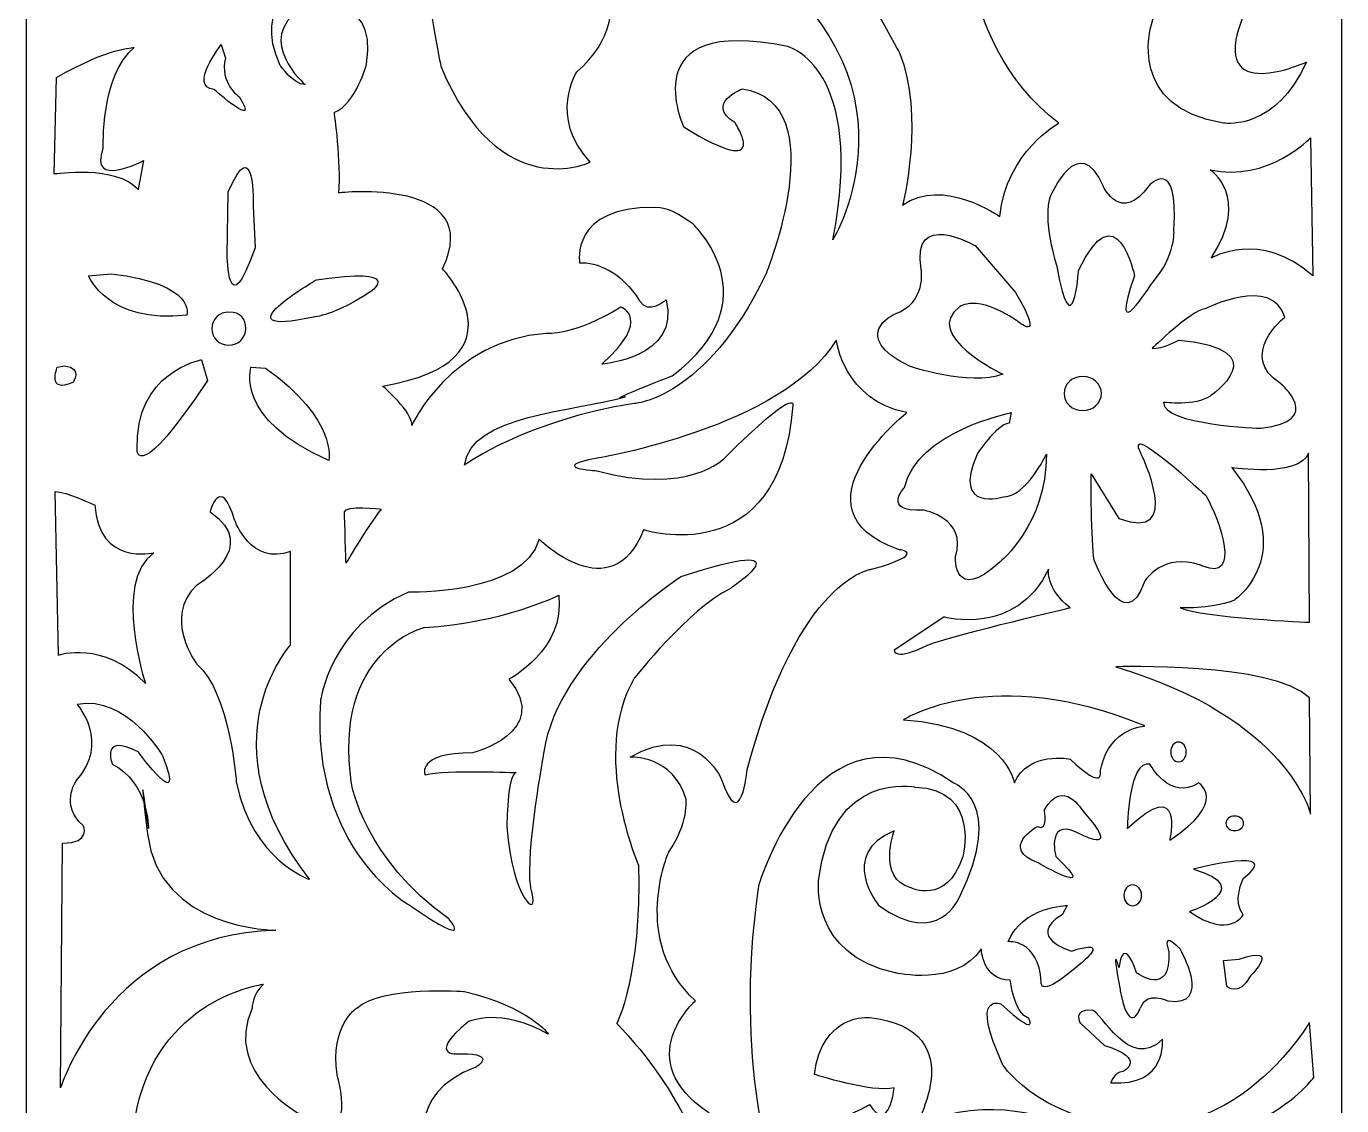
# Model space of a CAD drawing. Header units: centimetres. Extents: x -27 to -21.7, y -2 to 9.
# Drawn here: x -27 to -21.68, y 0.83 to 5.19 of the extents above; entities that cross this region are included whole.
import ezdxf

# ---------------------------------------------------------------- set-up
doc = ezdxf.new("R2010")
doc.units = ezdxf.units.CM
doc.header["$MEASUREMENT"] = 0
doc.layers.add('layer 1', color=7, linetype='Continuous')

msp = doc.modelspace()

# ---------------------------------------------------------------- linework, layer by layer
at = {"layer": 'layer 1', "color": 250, "lineweight": 30}
for points, knots in [([(-26.99914, 9.00077), (-26.99914, 9.00077), (-21.68039, 9.00077), (-21.68039, 9.00077), (-21.68039, 9.00077), (-21.68039, 9.00077), (-21.68039, -1.97622), (-21.68039, -1.97622), (-21.68039, -1.97622), (-21.68039, -1.97622), (-26.99914, -1.97622), (-26.99914, -1.97622), (-26.99914, -1.97622), (-26.99914, -1.97622), (-26.99914, 9.00077), (-26.99914, 9.00077)], [0, 0, 0, 0, 0.2, 0.2, 0.2, 0.2, 0.4, 0.4, 0.4, 0.4, 0.6, 0.6, 0.6, 0.6, 1, 1, 1, 1]), ([(-23.06247, 4.42564), (-23.06247, 4.42564), (-23.2928, 4.58915), (-23.45613, 4.47175), (-23.45613, 4.47175), (-23.45613, 4.47175), (-23.364, 4.8365), (-23.4687, 5.08805), (-23.4687, 5.08805), (-23.4687, 5.08805), (-23.69484, 5.5031), (-23.74509, 5.54922), (-23.74509, 5.54922), (-23.74509, 5.54922), (-23.8791, 5.9517), (-23.71159, 6.18648), (-23.71159, 6.18648), (-23.71159, 6.18648), (-23.42263, 6.52607), (-23.23417, 6.12779), (-23.23417, 6.12779), (-23.23417, 6.12779), (-23.44776, 6.36675), (-23.59433, 6.13617), (-23.59433, 6.13617), (-23.59433, 6.13617), (-23.76184, 5.6708), (-23.21324, 5.79238), (-23.21324, 5.79238), (-23.21324, 5.79238), (-23.26768, 5.13836), (-22.82377, 4.80296), (-22.82377, 4.80296), (-22.82377, 4.80296), (-23.03734, 4.68977), (-23.06247, 4.42564)], [0, 0, 0, 0, 0.1, 0.1, 0.1, 0.1, 0.2, 0.2, 0.2, 0.2, 0.3, 0.3, 0.3, 0.3, 0.4, 0.4, 0.4, 0.4, 0.5, 0.5, 0.5, 0.5, 0.6, 0.6, 0.6, 0.6, 0.7, 0.7, 0.7, 0.7, 0.8, 0.8, 0.8, 0.8, 1, 1, 1, 1]), ([(-22.60182, 6.46318), (-22.60182, 6.46318), (-22.99966, 6.12359), (-22.90752, 5.41925), (-22.90752, 5.41925), (-22.90752, 5.41925), (-22.79864, 5.75047), (-22.51386, 5.58276), (-22.51386, 5.58276), (-22.51386, 5.58276), (-22.36729, 5.47795), (-22.45105, 5.19706), (-22.45105, 5.19706), (-22.45105, 5.19706), (-22.55156, 4.86584), (-22.1579, 4.80296), (-22.1579, 4.80296), (-22.13696, 4.80296), (-21.9485, 4.7778), (-21.82287, 5.05032), (-21.82287, 5.05032), (-21.82287, 5.05032), (-22.22072, 4.87004), (-22.08252, 5.2264), (-22.08252, 5.2264), (-22.08252, 5.2264), (-21.93175, 5.42345), (-21.82287, 5.2851), (-21.82287, 5.2851), (-21.82287, 5.2851), (-21.81449, 5.54503), (-21.81449, 5.54503), (-21.81449, 5.54503), (-21.81449, 5.54503), (-22.45105, 5.33121), (-22.60182, 5.98943), (-22.60182, 5.98943), (-22.60182, 5.98943), (-22.62693, 6.41706), (-22.60182, 6.46318)], [0, 0, 0, 0, 0.0909091, 0.0909091, 0.0909091, 0.0909091, 0.1818182, 0.1818182, 0.1818182, 0.1818182, 0.2727273, 0.2727273, 0.2727273, 0.2727273, 0.3636364, 0.3636364, 0.3636364, 0.3636364, 0.4545455, 0.4545455, 0.4545455, 0.4545455, 0.5454545, 0.5454545, 0.5454545, 0.5454545, 0.6363636, 0.6363636, 0.6363636, 0.6363636, 0.7272727, 0.7272727, 0.7272727, 0.7272727, 0.8181818, 0.8181818, 0.8181818, 0.8181818, 1, 1, 1, 1]), ([(-25.3753, 5.40317), (-25.3753, 5.40317), (-25.65316, 5.49783), (-25.87189, 5.37359), (-25.87189, 5.37359), (-25.87189, 5.37359), (-26.09062, 5.29077), (-25.97239, 5.03638), (-25.97239, 5.03638), (-25.97239, 5.03638), (-25.91918, 4.95948), (-25.87189, 4.95948), (-25.87189, 4.95948), (-25.87189, 4.95948), (-26.0788, 5.13695), (-25.88962, 5.26711), (-25.88962, 5.26711), (-25.88962, 5.26711), (-25.57039, 5.35584), (-25.6236, 5.04231), (-25.6236, 5.04231), (-25.6236, 5.04231), (-25.66498, 4.88258), (-25.75365, 4.84708), (-25.75365, 4.84708), (-25.75365, 4.84708), (-25.7241, 4.64003), (-25.73592, 4.52171), (-25.73592, 4.52171), (-25.73592, 4.52171), (-25.13883, 4.58679), (-25.31618, 4.21409), (-25.31618, 4.21409), (-25.31618, 4.21409), (-24.96148, 3.84139), (-25.55857, 3.74082), (-25.55857, 3.74082), (-25.55857, 3.74082), (-25.43442, 3.63433), (-25.44033, 3.58109), (-25.44033, 3.58109), (-25.44033, 3.58109), (-25.28663, 3.92421), (-24.89645, 3.95379), (-24.89645, 3.95379), (-24.89645, 3.95379), (-24.78413, 3.94196), (-24.59495, 4.06028), (-24.59495, 4.06028), (-24.59495, 4.06028), (-24.46489, 4.01294), (-24.67181, 3.82956), (-24.67181, 3.82956), (-24.67181, 3.82956), (-24.35258, 3.85322), (-24.41169, 4.08985), (-24.41169, 4.08985), (-24.41169, 4.08985), (-24.48519, 4.0272), (-24.51979, 4.08488), (-24.51979, 4.08488), (-24.59145, 4.20435), (-24.69428, 4.24243), (-24.7618, 4.23905), (-24.7618, 4.23905), (-24.7618, 4.23905), (-24.80174, 4.46611), (-24.45812, 4.46292), (-24.45812, 4.46292), (-24.39806, 4.46236), (-24.35909, 4.43298), (-24.30528, 4.39748), (-24.30528, 4.39748), (-24.30528, 4.39748), (-23.97423, 4.08985), (-24.38804, 3.78223), (-24.38804, 3.78223), (-24.38804, 3.78223), (-24.68574, 3.66533), (-24.57675, 3.69778), (-24.57675, 3.69778), (-24.78209, 3.63664), (-25.20214, 3.62605), (-25.22751, 3.42137), (-25.22751, 3.42137), (-25.22751, 3.42137), (-24.9733, 3.60475), (-24.54175, 3.66983), (-24.54175, 3.66983), (-24.54175, 3.66983), (-24.25207, 3.68757), (-24.00969, 4.19043), (-24.00969, 4.19043), (-24.00969, 4.19043), (-23.72593, 4.88849), (-24.10429, 4.94174), (-24.10429, 4.94174), (-24.10429, 4.94174), (-24.25799, 4.88258), (-24.13384, 4.80568), (-24.13384, 4.80568), (-24.13384, 4.80568), (-23.97423, 4.56312), (-24.34075, 4.78792), (-24.34075, 4.78792), (-24.34075, 4.78792), (-24.55357, 5.24344), (-23.92102, 5.11329), (-23.92102, 5.11329), (-23.92102, 5.11329), (-23.60178, 5.03047), (-23.73776, 4.3324), (-23.73776, 4.3324), (-23.73776, 4.3324), (-23.33576, 4.98906), (-24.1102, 5.50965), (-24.1102, 5.50965), (-24.1102, 5.50965), (-24.50036, 5.75812), (-24.79004, 5.6753), (-24.79004, 5.6753), (-24.79004, 5.6753), (-24.90828, 5.66938), (-24.73092, 5.59248), (-24.73092, 5.59248), (-24.73092, 5.59248), (-24.48263, 5.25528), (-24.7723, 5.01273), (-24.7723, 5.01273), (-24.7723, 5.01273), (-24.89054, 4.82933), (-24.7191, 4.64594), (-24.7191, 4.64594), (-24.7191, 4.64594), (-25.08563, 4.46847), (-25.3221, 5.03047), (-25.3221, 5.03047), (-25.3221, 5.03047), (-25.38712, 5.34401), (-25.3753, 5.40317)], [0, 0, 0, 0, 0.0277778, 0.0277778, 0.0277778, 0.0277778, 0.0555556, 0.0555556, 0.0555556, 0.0555556, 0.0833333, 0.0833333, 0.0833333, 0.0833333, 0.1111111, 0.1111111, 0.1111111, 0.1111111, 0.1388889, 0.1388889, 0.1388889, 0.1388889, 0.1666667, 0.1666667, 0.1666667, 0.1666667, 0.1944444, 0.1944444, 0.1944444, 0.1944444, 0.2222222, 0.2222222, 0.2222222, 0.2222222, 0.25, 0.25, 0.25, 0.25, 0.2777778, 0.2777778, 0.2777778, 0.2777778, 0.3055556, 0.3055556, 0.3055556, 0.3055556, 0.3333333, 0.3333333, 0.3333333, 0.3333333, 0.3611111, 0.3611111, 0.3611111, 0.3611111, 0.3888889, 0.3888889, 0.3888889, 0.3888889, 0.4166667, 0.4166667, 0.4166667, 0.4166667, 0.4444444, 0.4444444, 0.4444444, 0.4444444, 0.4722222, 0.4722222, 0.4722222, 0.4722222, 0.5, 0.5, 0.5, 0.5, 0.5277778, 0.5277778, 0.5277778, 0.5277778, 0.5555556, 0.5555556, 0.5555556, 0.5555556, 0.5833333, 0.5833333, 0.5833333, 0.5833333, 0.6111111, 0.6111111, 0.6111111, 0.6111111, 0.6388889, 0.6388889, 0.6388889, 0.6388889, 0.6666667, 0.6666667, 0.6666667, 0.6666667, 0.6944444, 0.6944444, 0.6944444, 0.6944444, 0.7222222, 0.7222222, 0.7222222, 0.7222222, 0.75, 0.75, 0.75, 0.75, 0.7777778, 0.7777778, 0.7777778, 0.7777778, 0.8055556, 0.8055556, 0.8055556, 0.8055556, 0.8333333, 0.8333333, 0.8333333, 0.8333333, 0.8611111, 0.8611111, 0.8611111, 0.8611111, 0.8888889, 0.8888889, 0.8888889, 0.8888889, 0.9166667, 0.9166667, 0.9166667, 0.9166667, 0.9444444, 0.9444444, 0.9444444, 0.9444444, 1, 1, 1, 1]), ([(-26.87759, 4.98743), (-26.87759, 4.98743), (-26.88597, 4.59754), (-26.88597, 4.59754), (-26.88597, 4.59754), (-26.88597, 4.59754), (-26.6347, 4.63527), (-26.54675, 4.53465), (-26.54675, 4.53465), (-26.54675, 4.53465), (-26.52581, 4.65203), (-26.52581, 4.65203), (-26.52581, 4.65203), (-26.52581, 4.65203), (-26.74777, 4.53465), (-26.68914, 4.70235), (-26.68914, 4.70235), (-26.68914, 4.70235), (-26.70171, 4.99581), (-26.5635, 5.10901), (-26.5635, 5.10901), (-26.5635, 5.10901), (-26.6682, 5.10901), (-26.87759, 4.98743)], [0, 0, 0, 0, 0.1428571, 0.1428571, 0.1428571, 0.1428571, 0.2857143, 0.2857143, 0.2857143, 0.2857143, 0.4285714, 0.4285714, 0.4285714, 0.4285714, 0.5714286, 0.5714286, 0.5714286, 0.5714286, 0.7142857, 0.7142857, 0.7142857, 0.7142857, 1, 1, 1, 1]), ([(-26.21057, 5.12126), (-26.21057, 5.12126), (-26.34526, 4.94848), (-26.24003, 4.94006), (-26.24003, 4.94006), (-26.24003, 4.94006), (-26.0464, 4.76727), (-26.13901, 4.91055), (-26.13901, 4.91055), (-26.13901, 4.91055), (-26.21898, 4.96534), (-26.19373, 5.06648), (-26.19373, 5.06648), (-26.19373, 5.06648), (-26.21057, 5.12126), (-26.21057, 5.12126)], [0, 0, 0, 0, 0.2, 0.2, 0.2, 0.2, 0.4, 0.4, 0.4, 0.4, 0.6, 0.6, 0.6, 0.6, 1, 1, 1, 1]), ([(-26.18241, 4.52625), (-26.18241, 4.52625), (-26.1866, 4.27051), (-26.1866, 4.27051), (-26.1866, 4.27051), (-26.1866, 4.27051), (-26.1866, 3.97705), (-26.07352, 4.29986), (-26.07352, 4.29986), (-26.07352, 4.29986), (-26.0819, 4.46756), (-26.0819, 4.46756), (-26.0819, 4.46756), (-26.0819, 4.46756), (-26.07352, 4.7778), (-26.18241, 4.52625)], [0, 0, 0, 0, 0.2, 0.2, 0.2, 0.2, 0.4, 0.4, 0.4, 0.4, 0.6, 0.6, 0.6, 0.6, 1, 1, 1, 1]), ([(-22.83215, 4.2244), (-22.83215, 4.2244), (-22.89496, 4.42145), (-22.85727, 4.50949), (-22.85727, 4.50949), (-22.85727, 4.50949), (-22.7442, 4.7778), (-22.64369, 4.54722), (-22.64369, 4.54722), (-22.64369, 4.54722), (-22.5725, 4.39211), (-22.45942, 4.55141), (-22.45942, 4.55141), (-22.45942, 4.55141), (-22.33798, 4.68138), (-22.35891, 4.37114), (-22.35891, 4.37114), (-22.35891, 4.37114), (-22.34635, 4.27471), (-22.44686, 4.15732), (-22.44686, 4.15732), (-22.44686, 4.15732), (-22.62693, 3.87224), (-22.51806, 4.18667), (-22.51806, 4.18667), (-22.51806, 4.18667), (-22.58924, 4.53465), (-22.7442, 4.20763), (-22.7442, 4.20763), (-22.7442, 4.20763), (-22.76933, 3.88062), (-22.83215, 4.2244)], [0, 0, 0, 0, 0.1111111, 0.1111111, 0.1111111, 0.1111111, 0.2222222, 0.2222222, 0.2222222, 0.2222222, 0.3333333, 0.3333333, 0.3333333, 0.3333333, 0.4444444, 0.4444444, 0.4444444, 0.4444444, 0.5555556, 0.5555556, 0.5555556, 0.5555556, 0.6666667, 0.6666667, 0.6666667, 0.6666667, 0.7777778, 0.7777778, 0.7777778, 0.7777778, 1, 1, 1, 1]), ([(-22.21234, 4.6143), (-22.21234, 4.6143), (-22.04483, 4.50949), (-22.20815, 4.25795), (-22.20815, 4.25795), (-22.20815, 4.25795), (-22.01132, 4.37533), (-21.79775, 4.18667), (-21.79775, 4.18667), (-21.79775, 4.18667), (-21.80612, 4.74427), (-21.80612, 4.74427), (-21.80612, 4.74427), (-21.80612, 4.74427), (-21.97782, 4.56399), (-22.21234, 4.6143)], [0, 0, 0, 0, 0.2, 0.2, 0.2, 0.2, 0.4, 0.4, 0.4, 0.4, 0.6, 0.6, 0.6, 0.6, 1, 1, 1, 1]), ([(-22.99966, 4.11959), (-22.99966, 4.11959), (-23.16298, 4.30825), (-23.16298, 4.30825), (-23.16298, 4.30825), (-23.16298, 4.30825), (-23.42263, 4.45918), (-23.38075, 4.21182), (-23.38075, 4.21182), (-23.38075, 4.21182), (-23.35562, 4.07767), (-23.48964, 4.03155), (-23.48964, 4.03155), (-23.48964, 4.03155), (-23.6739, 3.94351), (-23.431, 3.82193), (-23.431, 3.82193), (-23.431, 3.82193), (-23.18392, 3.73808), (-23.04991, 3.78839), (-23.04991, 3.78839), (-23.04991, 3.78839), (-23.38075, 3.9477), (-23.2258, 4.0609), (-23.2258, 4.0609), (-23.2258, 4.0609), (-23.1588, 4.1154), (-22.99547, 4.00639), (-22.99547, 4.00639), (-22.99547, 4.00639), (-22.86983, 3.89739), (-22.99966, 4.11959)], [0, 0, 0, 0, 0.1111111, 0.1111111, 0.1111111, 0.1111111, 0.2222222, 0.2222222, 0.2222222, 0.2222222, 0.3333333, 0.3333333, 0.3333333, 0.3333333, 0.4444444, 0.4444444, 0.4444444, 0.4444444, 0.5555556, 0.5555556, 0.5555556, 0.5555556, 0.6666667, 0.6666667, 0.6666667, 0.6666667, 0.7777778, 0.7777778, 0.7777778, 0.7777778, 1, 1, 1, 1]), ([(-25.82644, 4.1699), (-25.82644, 4.1699), (-26.23267, 3.93513), (-25.83901, 4.01898), (-25.83901, 4.01898), (-25.83901, 4.01898), (-25.74688, 4.02736), (-25.60448, 4.12378), (-25.60448, 4.12378), (-25.60448, 4.12378), (-25.4621, 4.2244), (-25.82644, 4.1699)], [0, 0, 0, 0, 0.25, 0.25, 0.25, 0.25, 0.5, 0.5, 0.5, 0.5, 1, 1, 1, 1]), ([(-26.74777, 4.18667), (-26.74777, 4.18667), (-26.6682, 3.98963), (-26.34992, 4.02736), (-26.34992, 4.02736), (-26.34992, 4.02736), (-26.30805, 4.15313), (-26.65564, 4.19505), (-26.65564, 4.19505), (-26.65564, 4.19505), (-26.74777, 4.18667), (-26.74777, 4.18667)], [0, 0, 0, 0, 0.25, 0.25, 0.25, 0.25, 0.5, 0.5, 0.5, 0.5, 1, 1, 1, 1]), ([(-22.44686, 3.8932), (-22.44686, 3.8932), (-22.28772, 4.04833), (-22.23328, 4.05251), (-22.23328, 4.05251), (-22.23328, 4.05251), (-21.96107, 4.19087), (-21.91081, 4.01898), (-21.91081, 4.01898), (-21.91081, 4.01898), (-22.10345, 3.86386), (-21.92756, 3.75065), (-21.92756, 3.75065), (-21.92756, 3.75065), (-21.7433, 3.59973), (-22.00713, 3.57038), (-22.00713, 3.57038), (-22.00713, 3.57038), (-22.40498, 3.58296), (-22.40079, 3.67519), (-22.40079, 3.67519), (-22.40079, 3.67519), (-22.27097, 3.65842), (-22.21234, 3.70034), (-22.21234, 3.70034), (-22.21234, 3.70034), (-21.93175, 3.88901), (-22.33798, 3.92674), (-22.33798, 3.92674), (-22.33798, 3.92674), (-22.40498, 3.88901), (-22.44686, 3.8932)], [0, 0, 0, 0, 0.1111111, 0.1111111, 0.1111111, 0.1111111, 0.2222222, 0.2222222, 0.2222222, 0.2222222, 0.3333333, 0.3333333, 0.3333333, 0.3333333, 0.4444444, 0.4444444, 0.4444444, 0.4444444, 0.5555556, 0.5555556, 0.5555556, 0.5555556, 0.6666667, 0.6666667, 0.6666667, 0.6666667, 0.7777778, 0.7777778, 0.7777778, 0.7777778, 1, 1, 1, 1]), ([(-26.18032, 4.04004), (-26.13099, 4.04004), (-26.11122, 4.01001), (-26.11122, 3.97296), (-26.11122, 3.97296), (-26.11122, 3.93591), (-26.14216, 3.90588), (-26.18032, 3.90588), (-26.18032, 3.90588), (-26.21848, 3.90588), (-26.24941, 3.93591), (-26.24941, 3.97296), (-26.24941, 3.97296), (-26.24941, 4.01001), (-26.21848, 4.04004), (-26.18032, 4.04004)], [0, 0, 0, 0, 0.2, 0.2, 0.2, 0.2, 0.4, 0.4, 0.4, 0.4, 0.6, 0.6, 0.6, 0.6, 1, 1, 1, 1]), ([(-24.23507, 0.556), (-24.23507, 0.556), (-24.34395, 0.89559), (-24.61197, 1.16391), (-24.61197, 1.16391), (-24.61197, 1.16391), (-24.51146, 1.35676), (-24.52403, 1.80535), (-24.52403, 1.80535), (-24.52403, 1.80535), (-24.72085, 2.25394), (-24.54077, 2.56), (-24.54077, 2.56), (-24.54077, 2.56), (-24.31882, 2.84089), (-24.1555, 2.92055), (-24.1555, 2.92055), (-24.1555, 2.92055), (-23.8121, 3.14695), (-24.35233, 2.97086), (-24.35233, 2.97086), (-24.35233, 2.97086), (-24.85068, 2.64804), (-24.90511, 2.26234), (-24.90511, 2.26234), (-24.90511, 2.26234), (-24.98037, 1.85928), (-24.95968, 1.71729), (-24.95968, 1.71729), (-24.95854, 1.70949), (-24.95712, 1.70247), (-24.95537, 1.69635), (-24.95537, 1.69635), (-24.92187, 1.57896), (-25.03494, 1.66281), (-25.05588, 1.96048), (-25.05588, 1.96048), (-25.05588, 1.96048), (-25.05588, 2.1701), (-25.01819, 2.17849), (-25.01819, 2.17849), (-25.01819, 2.17849), (-25.29877, 2.19106), (-25.38672, 2.1701), (-25.38672, 2.1701), (-25.38672, 2.1701), (-25.42441, 2.25814), (-25.19408, 2.25814), (-25.19408, 2.25814), (-25.19408, 2.25814), (-24.87162, 2.34199), (-25.0475, 2.55581), (-25.0475, 2.55581), (-25.0475, 2.55581), (-24.81717, 2.67739), (-24.84649, 2.8954), (-24.84649, 2.8954), (-24.84649, 2.8954), (-25.07263, 2.7822), (-25.39091, 2.76543), (-25.39091, 2.76543), (-25.39091, 2.76543), (-25.76363, 2.669), (-25.68406, 2.13237), (-25.68406, 2.13237), (-25.68406, 2.13237), (-25.6338, 1.8305), (-25.2904, 1.58735), (-25.2904, 1.58735), (-25.2904, 1.58735), (-25.18151, 1.45738), (-25.44116, 1.63765), (-25.44116, 1.63765), (-25.44116, 1.63765), (-25.85157, 1.85985), (-25.8097, 2.46777), (-25.8097, 2.46777), (-25.8097, 2.46777), (-25.772, 2.76962), (-25.45373, 2.90797), (-25.45373, 2.90797), (-25.45373, 2.90797), (-24.98469, 2.8954), (-24.92606, 3.12179), (-24.92606, 3.12179), (-24.92606, 3.12179), (-24.63291, 2.83251), (-24.50308, 3.15952), (-24.50308, 3.15952), (-24.50308, 3.15952), (-23.9503, 2.98344), (-23.90004, 3.66261), (-23.90004, 3.66261), (-23.90004, 3.66261), (-23.8791, 3.74646), (-24.17644, 3.4488), (-24.17644, 3.4488), (-24.17644, 3.4488), (-24.32301, 3.29787), (-24.69154, 3.3985), (-24.69154, 3.3985), (-24.69154, 3.3985), (-24.89674, 3.41107), (-24.69154, 3.4488), (-24.69154, 3.4488), (-24.69154, 3.4488), (-23.93774, 3.57457), (-23.72415, 3.92674), (-23.72415, 3.92674), (-23.72415, 3.92674), (-23.69484, 3.68358), (-23.43938, 3.63327), (-23.43938, 3.63327), (-23.43938, 3.63327), (-23.92517, 3.24337), (-23.47288, 3.07987), (-23.47288, 3.07987), (-23.47288, 3.07987), (-23.34306, 3.06729), (-23.58177, 3.00021), (-23.58177, 3.00021), (-23.58177, 3.00021), (-23.87491, 2.97086), (-24.08431, 2.19106), (-24.08431, 2.19106), (-24.08431, 2.19106), (-24.10944, 1.91855), (-24.189, 2.15334), (-24.189, 2.15334), (-24.189, 2.15334), (-24.2937, 2.3923), (-24.55753, 2.24137), (-24.55753, 2.24137), (-24.55753, 2.24137), (-24.38164, 2.24976), (-24.33139, 2.06948), (-24.33139, 2.06948), (-24.33139, 2.06948), (-24.31882, 1.97724), (-24.40258, 1.85566), (-24.40258, 1.85566), (-24.40258, 1.85566), (-24.55753, 1.49931), (-24.2937, 1.25614), (-24.2937, 1.25614), (-24.2937, 1.25614), (-24.56172, 1.01717), (-24.23925, 0.80335), (-24.23925, 0.80335), (-24.23925, 0.80335), (-24.15131, 0.51827), (-24.15131, 0.51827), (-24.15131, 0.51827), (-24.15131, 0.51827), (-24.10525, 0.27091), (-24.23507, 0.556)], [0, 0, 0, 0, 0.025, 0.025, 0.025, 0.025, 0.05, 0.05, 0.05, 0.05, 0.075, 0.075, 0.075, 0.075, 0.1, 0.1, 0.1, 0.1, 0.125, 0.125, 0.125, 0.125, 0.15, 0.15, 0.15, 0.15, 0.175, 0.175, 0.175, 0.175, 0.2, 0.2, 0.2, 0.2, 0.225, 0.225, 0.225, 0.225, 0.25, 0.25, 0.25, 0.25, 0.275, 0.275, 0.275, 0.275, 0.3, 0.3, 0.3, 0.3, 0.325, 0.325, 0.325, 0.325, 0.35, 0.35, 0.35, 0.35, 0.375, 0.375, 0.375, 0.375, 0.4, 0.4, 0.4, 0.4, 0.425, 0.425, 0.425, 0.425, 0.45, 0.45, 0.45, 0.45, 0.475, 0.475, 0.475, 0.475, 0.5, 0.5, 0.5, 0.5, 0.525, 0.525, 0.525, 0.525, 0.55, 0.55, 0.55, 0.55, 0.575, 0.575, 0.575, 0.575, 0.6, 0.6, 0.6, 0.6, 0.625, 0.625, 0.625, 0.625, 0.65, 0.65, 0.65, 0.65, 0.675, 0.675, 0.675, 0.675, 0.7, 0.7, 0.7, 0.7, 0.725, 0.725, 0.725, 0.725, 0.75, 0.75, 0.75, 0.75, 0.775, 0.775, 0.775, 0.775, 0.8, 0.8, 0.8, 0.8, 0.825, 0.825, 0.825, 0.825, 0.85, 0.85, 0.85, 0.85, 0.875, 0.875, 0.875, 0.875, 0.9, 0.9, 0.9, 0.9, 0.925, 0.925, 0.925, 0.925, 0.95, 0.95, 0.95, 0.95, 1, 1, 1, 1]), ([(-26.29129, 3.84708), (-26.29129, 3.84708), (-26.5635, 3.79677), (-26.55094, 3.48234), (-26.55094, 3.48234), (-26.55094, 3.48234), (-26.55094, 3.33561), (-26.26617, 3.76323), (-26.26617, 3.76323), (-26.26617, 3.76323), (-26.29129, 3.84708), (-26.29129, 3.84708)], [0, 0, 0, 0, 0.25, 0.25, 0.25, 0.25, 0.5, 0.5, 0.5, 0.5, 1, 1, 1, 1]), ([(-26.87341, 3.81773), (-26.87341, 3.81773), (-26.91947, 3.70873), (-26.81059, 3.75484), (-26.81059, 3.75484), (-26.81059, 3.75484), (-26.76871, 3.81354), (-26.84409, 3.82193), (-26.84409, 3.82193), (-26.84409, 3.82193), (-26.87341, 3.81773), (-26.87341, 3.81773)], [0, 0, 0, 0, 0.25, 0.25, 0.25, 0.25, 0.5, 0.5, 0.5, 0.5, 1, 1, 1, 1]), ([(-26.09028, 3.81773), (-26.09028, 3.81773), (-26.16147, 3.60811), (-25.77619, 3.44042), (-25.77619, 3.44042), (-25.77619, 3.44042), (-25.7385, 3.60392), (-26.03165, 3.81354), (-26.03165, 3.81354), (-26.03165, 3.81354), (-26.09028, 3.81773), (-26.09028, 3.81773)], [0, 0, 0, 0, 0.25, 0.25, 0.25, 0.25, 0.5, 0.5, 0.5, 0.5, 1, 1, 1, 1]), ([(-22.72745, 3.78), (-22.68581, 3.78), (-22.65206, 3.74903), (-22.65206, 3.71083), (-22.65206, 3.71083), (-22.65206, 3.67262), (-22.68581, 3.64165), (-22.72745, 3.64165), (-22.72745, 3.64165), (-22.76907, 3.64165), (-22.80282, 3.67262), (-22.80282, 3.71083), (-22.80282, 3.71083), (-22.80282, 3.74903), (-22.76907, 3.78), (-22.72745, 3.78)], [0, 0, 0, 0, 0.2, 0.2, 0.2, 0.2, 0.4, 0.4, 0.4, 0.4, 0.6, 0.6, 0.6, 0.6, 1, 1, 1, 1]), ([(-23.01641, 3.63327), (-23.01641, 3.63327), (-23.3975, 3.5578), (-23.44776, 3.33142), (-23.44776, 3.33142), (-23.44776, 3.33142), (-23.54407, 3.23079), (-23.37237, 3.23918), (-23.37237, 3.23918), (-23.37237, 3.23918), (-23.1923, 3.20984), (-23.24255, 3.05052), (-23.24255, 3.05052), (-23.24255, 3.05052), (-23.25093, 2.85767), (-23.06247, 3.02955), (-23.06247, 3.02955), (-23.06247, 3.02955), (-22.87402, 3.18049), (-22.87402, 3.46557), (-22.87402, 3.46557), (-22.87402, 3.46557), (-22.95777, 3.29368), (-23.04573, 3.29368), (-23.04573, 3.29368), (-23.04573, 3.29368), (-23.2593, 3.2266), (-23.1546, 3.46557), (-23.1546, 3.46557), (-23.1546, 3.46557), (-23.07922, 3.58296), (-23.02479, 3.59134), (-23.02479, 3.59134), (-23.02479, 3.59134), (-23.01641, 3.63327), (-23.01641, 3.63327)], [0, 0, 0, 0, 0.1, 0.1, 0.1, 0.1, 0.2, 0.2, 0.2, 0.2, 0.3, 0.3, 0.3, 0.3, 0.4, 0.4, 0.4, 0.4, 0.5, 0.5, 0.5, 0.5, 0.6, 0.6, 0.6, 0.6, 0.7, 0.7, 0.7, 0.7, 0.8, 0.8, 0.8, 0.8, 1, 1, 1, 1]), ([(-22.69394, 3.38592), (-22.69394, 3.38592), (-22.69394, 3.10502), (-22.68138, 3.03794), (-22.68138, 3.03794), (-22.68138, 3.03794), (-22.55993, 2.71093), (-22.47617, 2.9541), (-22.47617, 2.9541), (-22.47617, 2.9541), (-22.40013, 3.07028), (-22.25197, 3.01674), (-22.25197, 3.01674), (-22.24857, 3.01552), (-22.24513, 3.0142), (-22.24166, 3.01279), (-22.24166, 3.01279), (-22.08671, 2.9499), (-22.17046, 3.19306), (-22.22909, 3.29787), (-22.22909, 3.29787), (-22.22909, 3.29787), (-22.56412, 3.6123), (-22.49293, 3.46976), (-22.49293, 3.46976), (-22.49293, 3.46976), (-22.31285, 3.10502), (-22.58087, 3.20564), (-22.58087, 3.20564), (-22.58087, 3.20564), (-22.69394, 3.38592), (-22.69394, 3.38592)], [0, 0, 0, 0, 0.1111111, 0.1111111, 0.1111111, 0.1111111, 0.2222222, 0.2222222, 0.2222222, 0.2222222, 0.3333333, 0.3333333, 0.3333333, 0.3333333, 0.4444444, 0.4444444, 0.4444444, 0.4444444, 0.5555556, 0.5555556, 0.5555556, 0.5555556, 0.6666667, 0.6666667, 0.6666667, 0.6666667, 0.7777778, 0.7777778, 0.7777778, 0.7777778, 1, 1, 1, 1]), ([(-22.1244, 3.41107), (-22.1244, 3.41107), (-21.85219, 3.36914), (-21.81449, 3.46976), (-21.81449, 3.46976), (-21.81449, 3.46976), (-21.81031, 2.78639), (-21.81031, 2.78639), (-21.81031, 2.78639), (-21.81031, 2.78639), (-22.24584, 2.80317), (-22.33379, 2.84508), (-22.33379, 2.84508), (-22.33379, 2.84508), (-22.22072, 2.8367), (-22.11602, 2.87443), (-22.11602, 2.87443), (-22.11602, 2.87443), (-21.84381, 3.0589), (-22.1244, 3.41107)], [0, 0, 0, 0, 0.1666667, 0.1666667, 0.1666667, 0.1666667, 0.3333333, 0.3333333, 0.3333333, 0.3333333, 0.5, 0.5, 0.5, 0.5, 0.6666667, 0.6666667, 0.6666667, 0.6666667, 1, 1, 1, 1]), ([(-25.85415, 1.74719), (-25.85415, 1.74719), (-26.08471, 1.82409), (-26.14975, 2.13763), (-26.14975, 2.13763), (-26.14975, 2.13763), (-26.17339, 2.49849), (-26.30936, 2.61681), (-26.30936, 2.61681), (-26.30936, 2.61681), (-26.45124, 2.80612), (-26.30936, 2.93627), (-26.30936, 2.93627), (-26.30936, 2.93627), (-26.04333, 3.09008), (-26.25615, 3.23206), (-26.25615, 3.23206), (-26.25615, 3.23206), (-26.21477, 3.39179), (-26.15565, 3.19657), (-26.15565, 3.19657), (-26.15565, 3.19657), (-26.09062, 3.01318), (-25.93101, 3.07234), (-25.93101, 3.07234), (-25.93101, 3.07234), (-25.93101, 2.69372), (-25.93101, 2.69372), (-25.93101, 2.69372), (-25.93101, 2.69372), (-26.28571, 2.30328), (-25.85415, 1.74719)], [0, 0, 0, 0, 0.1111111, 0.1111111, 0.1111111, 0.1111111, 0.2222222, 0.2222222, 0.2222222, 0.2222222, 0.3333333, 0.3333333, 0.3333333, 0.3333333, 0.4444444, 0.4444444, 0.4444444, 0.4444444, 0.5555556, 0.5555556, 0.5555556, 0.5555556, 0.6666667, 0.6666667, 0.6666667, 0.6666667, 0.7777778, 0.7777778, 0.7777778, 0.7777778, 1, 1, 1, 1]), ([(-26.88178, 3.31464), (-26.88178, 3.31464), (-26.86922, 2.65223), (-26.86922, 2.65223), (-26.86922, 2.65223), (-26.86922, 2.65223), (-26.68914, 2.71513), (-26.51743, 2.53904), (-26.51743, 2.53904), (-26.51743, 2.53904), (-26.65145, 2.94571), (-26.48394, 3.06729), (-26.48394, 3.06729), (-26.48394, 3.06729), (-26.70589, 3.01279), (-26.72264, 3.26014), (-26.72264, 3.26014), (-26.72264, 3.26014), (-26.8399, 3.31464), (-26.88178, 3.31464)], [0, 0, 0, 0, 0.1666667, 0.1666667, 0.1666667, 0.1666667, 0.3333333, 0.3333333, 0.3333333, 0.3333333, 0.5, 0.5, 0.5, 0.5, 0.6666667, 0.6666667, 0.6666667, 0.6666667, 1, 1, 1, 1]), ([(-25.71227, 3.23206), (-25.71227, 3.20248), (-25.70637, 3.025), (-25.70637, 3.025), (-25.70637, 3.025), (-25.70637, 3.025), (-25.6236, 3.16699), (-25.56448, 3.2439), (-25.56448, 3.2439), (-25.56448, 3.2439), (-25.71227, 3.26164), (-25.71227, 3.23206)], [0, 0, 0, 0, 0.25, 0.25, 0.25, 0.25, 0.5, 0.5, 0.5, 0.5, 1, 1, 1, 1]), ([(-23.48964, 2.6732), (-23.48964, 2.6732), (-23.28861, 2.80736), (-23.28861, 2.80736), (-23.28861, 2.80736), (-23.28861, 2.80736), (-22.99547, 2.7277), (-22.86564, 3.00021), (-22.86564, 3.00021), (-22.86564, 3.00021), (-22.8782, 2.92055), (-22.7777, 2.84508), (-22.7777, 2.84508), (-22.7777, 2.84508), (-23.20905, 2.74447), (-23.35562, 2.69416), (-23.35562, 2.69416), (-23.35562, 2.69416), (-23.48125, 2.62707), (-23.48964, 2.6732)], [0, 0, 0, 0, 0.1666667, 0.1666667, 0.1666667, 0.1666667, 0.3333333, 0.3333333, 0.3333333, 0.3333333, 0.5, 0.5, 0.5, 0.5, 0.6666667, 0.6666667, 0.6666667, 0.6666667, 1, 1, 1, 1]), ([(-23.45194, 2.3923), (-23.45194, 2.3923), (-23.09178, 2.62288), (-22.47617, 2.36714), (-22.47617, 2.36714), (-22.47617, 2.36714), (-22.61418, 2.35947), (-22.65179, 2.20459), (-22.65179, 2.20459), (-22.65349, 2.19759), (-22.65499, 2.19029), (-22.65625, 2.18268), (-22.65625, 2.18268), (-22.65625, 2.18268), (-22.6395, 2.09883), (-22.7777, 2.23299), (-22.7777, 2.23299), (-22.7777, 2.23299), (-22.9494, 2.26653), (-23.00384, 2.13656), (-23.00384, 2.13656), (-23.00384, 2.13656), (-23.04153, 2.36295), (-23.45194, 2.3923)], [0, 0, 0, 0, 0.1428571, 0.1428571, 0.1428571, 0.1428571, 0.2857143, 0.2857143, 0.2857143, 0.2857143, 0.4285714, 0.4285714, 0.4285714, 0.4285714, 0.5714286, 0.5714286, 0.5714286, 0.5714286, 0.7142857, 0.7142857, 0.7142857, 0.7142857, 1, 1, 1, 1]), ([(-22.59343, 2.60612), (-22.59343, 2.60612), (-21.96107, 2.62707), (-21.81031, 2.48034), (-21.81031, 2.48034), (-21.81031, 2.48034), (-21.80612, 2.01079), (-21.80612, 2.01079), (-21.80612, 2.01079), (-21.80612, 2.01079), (-21.89407, 2.39649), (-22.59343, 2.60612)], [0, 0, 0, 0, 0.25, 0.25, 0.25, 0.25, 0.5, 0.5, 0.5, 0.5, 1, 1, 1, 1]), ([(-23.97542, 0.54342), (-23.97542, 0.54342), (-24.13979, 1.00418), (-24.04113, 1.70155), (-24.04113, 1.70155), (-24.04019, 1.70818), (-24.03923, 1.71483), (-24.03824, 1.7215), (-24.03824, 1.7215), (-24.03824, 1.7215), (-23.80372, 2.51808), (-23.25093, 2.13656), (-23.25093, 2.13656), (-23.25093, 2.13656), (-23.03315, 2.06109), (-23.2258, 1.67539), (-23.2258, 1.67539), (-23.2258, 1.67539), (-23.30955, 1.46576), (-23.55245, 1.64185), (-23.55245, 1.64185), (-23.55245, 1.64185), (-23.71997, 1.84728), (-23.48964, 1.9437), (-23.48964, 1.9437), (-23.48964, 1.9437), (-23.56082, 1.75086), (-23.42263, 1.71312), (-23.42263, 1.71312), (-23.42263, 1.71312), (-23.28024, 1.64185), (-23.21324, 1.83471), (-23.21324, 1.83471), (-23.21324, 1.83471), (-23.13785, 2.1114), (-23.40587, 2.11979), (-23.40587, 2.11979), (-23.40587, 2.11979), (-23.7409, 2.19106), (-23.79534, 1.74247), (-23.79534, 1.74247), (-23.79534, 1.74247), (-23.83304, 1.4448), (-23.48544, 1.36934), (-23.48544, 1.36934), (-23.48544, 1.36934), (-23.24255, 1.31065), (-23.13785, 1.46576), (-23.13785, 1.46576), (-23.13785, 1.46576), (-23.13367, 1.33999), (-23.0206, 1.33999), (-23.0206, 1.33999), (-23.0206, 1.33999), (-23.00384, 1.20164), (-22.94521, 1.18487), (-22.94521, 1.18487), (-22.94521, 1.18487), (-22.90333, 1.10103), (-23.05828, 1.24357), (-23.05828, 1.24357), (-23.05828, 1.24357), (-23.18811, 1.29387), (-23.04991, 0.99621), (-23.04991, 0.99621), (-23.04991, 0.99621), (-22.8782, 0.73627), (-22.4343, 0.74885), (-22.4343, 0.74885), (-22.4343, 0.74885), (-22.08671, 0.74466), (-21.81031, 1.1681), (-21.81031, 1.1681), (-21.81031, 1.1681), (-21.79356, 0.9459), (-21.79356, 0.9459), (-21.79356, 0.9459), (-21.79356, 0.9459), (-22.11602, 0.5057), (-22.84051, 0.77401), (-22.84051, 0.77401), (-22.84051, 0.77401), (-23.18811, 0.89978), (-23.41844, 0.7237), (-23.41844, 0.7237), (-23.41844, 0.7237), (-23.1546, 1.13875), (-23.59014, 1.18906), (-23.59014, 1.18906), (-23.59014, 1.18906), (-23.78278, 1.20583), (-23.8121, 0.95848), (-23.8121, 0.95848), (-23.8121, 0.95848), (-23.57758, 0.88302), (-23.48964, 0.90398), (-23.48964, 0.90398), (-23.48964, 0.90398), (-23.51057, 0.71532), (-23.59014, 0.8369), (-23.59014, 0.8369), (-23.59014, 0.8369), (-23.71997, 0.75724), (-23.8121, 0.76982), (-23.8121, 0.76982), (-23.8121, 0.76982), (-23.93354, 0.71112), (-23.95867, 0.56439), (-23.95867, 0.56439), (-23.9838, 0.41765), (-23.97542, 0.54342), (-23.97542, 0.54342)], [0, 0, 0, 0, 0.0344828, 0.0344828, 0.0344828, 0.0344828, 0.0689655, 0.0689655, 0.0689655, 0.0689655, 0.1034483, 0.1034483, 0.1034483, 0.1034483, 0.137931, 0.137931, 0.137931, 0.137931, 0.1724138, 0.1724138, 0.1724138, 0.1724138, 0.2068966, 0.2068966, 0.2068966, 0.2068966, 0.2413793, 0.2413793, 0.2413793, 0.2413793, 0.2758621, 0.2758621, 0.2758621, 0.2758621, 0.3103448, 0.3103448, 0.3103448, 0.3103448, 0.3448276, 0.3448276, 0.3448276, 0.3448276, 0.3793103, 0.3793103, 0.3793103, 0.3793103, 0.4137931, 0.4137931, 0.4137931, 0.4137931, 0.4482759, 0.4482759, 0.4482759, 0.4482759, 0.4827586, 0.4827586, 0.4827586, 0.4827586, 0.5172414, 0.5172414, 0.5172414, 0.5172414, 0.5517241, 0.5517241, 0.5517241, 0.5517241, 0.5862069, 0.5862069, 0.5862069, 0.5862069, 0.6206897, 0.6206897, 0.6206897, 0.6206897, 0.6551724, 0.6551724, 0.6551724, 0.6551724, 0.6896552, 0.6896552, 0.6896552, 0.6896552, 0.7241379, 0.7241379, 0.7241379, 0.7241379, 0.7586207, 0.7586207, 0.7586207, 0.7586207, 0.7931034, 0.7931034, 0.7931034, 0.7931034, 0.8275862, 0.8275862, 0.8275862, 0.8275862, 0.862069, 0.862069, 0.862069, 0.862069, 0.8965517, 0.8965517, 0.8965517, 0.8965517, 0.9310345, 0.9310345, 0.9310345, 0.9310345, 1, 1, 1, 1]), ([(-26.79383, 2.45519), (-26.79383, 2.45519), (-26.65564, 2.30007), (-26.79802, 2.14494), (-26.79802, 2.14494), (-26.79802, 2.14494), (-26.86503, 2.04432), (-26.76871, 1.96467), (-26.76871, 1.96467), (-26.76871, 1.96467), (-26.7352, 1.8934), (-26.85246, 1.8934), (-26.85246, 1.8934), (-26.85246, 1.8934), (-26.86084, 0.90398), (-26.86084, 0.90398), (-26.86084, 0.90398), (-26.86084, 0.90398), (-26.6682, 1.52446), (-25.98977, 1.54123), (-25.98977, 1.54123), (-25.98977, 1.54123), (-26.463, 1.54123), (-26.50906, 1.93113), (-26.50906, 1.93113), (-26.55513, 2.32103), (-26.50487, 1.95209), (-26.50487, 1.95209), (-26.50487, 1.95209), (-26.50487, 1.95209), (-26.50487, 2.14075), (-26.65145, 2.21203), (-26.65145, 2.21203), (-26.65145, 2.21203), (-26.70171, 2.34199), (-26.54675, 2.26234), (-26.54675, 2.26234), (-26.54675, 2.26234), (-26.34574, 1.98982), (-26.45044, 2.24976), (-26.45044, 2.24976), (-26.45044, 2.24976), (-26.59282, 2.49292), (-26.79383, 2.45519)], [0, 0, 0, 0, 0.0833333, 0.0833333, 0.0833333, 0.0833333, 0.1666667, 0.1666667, 0.1666667, 0.1666667, 0.25, 0.25, 0.25, 0.25, 0.3333333, 0.3333333, 0.3333333, 0.3333333, 0.4166667, 0.4166667, 0.4166667, 0.4166667, 0.5, 0.5, 0.5, 0.5, 0.5833333, 0.5833333, 0.5833333, 0.5833333, 0.6666667, 0.6666667, 0.6666667, 0.6666667, 0.75, 0.75, 0.75, 0.75, 0.8333333, 0.8333333, 0.8333333, 0.8333333, 1, 1, 1, 1]), ([(-22.34025, 2.30204), (-22.32281, 2.30204), (-22.30867, 2.28412), (-22.30867, 2.26201), (-22.30867, 2.26201), (-22.30867, 2.23989), (-22.32281, 2.22198), (-22.34025, 2.22198), (-22.34025, 2.22198), (-22.35768, 2.22198), (-22.37181, 2.23989), (-22.37181, 2.26201), (-22.37181, 2.26201), (-22.37181, 2.28412), (-22.35768, 2.30204), (-22.34025, 2.30204)], [0, 0, 0, 0, 0.2, 0.2, 0.2, 0.2, 0.4, 0.4, 0.4, 0.4, 0.6, 0.6, 0.6, 0.6, 1, 1, 1, 1]), ([(-22.54737, 1.95209), (-22.54737, 1.95209), (-22.54318, 2.23299), (-22.45523, 2.21203), (-22.45523, 2.21203), (-22.45523, 2.21203), (-22.37566, 2.06109), (-22.25841, 2.13656), (-22.25841, 2.13656), (-22.25841, 2.13656), (-22.13696, 2.06109), (-22.37566, 1.90598), (-22.37566, 1.90598), (-22.37566, 1.90598), (-22.31285, 2.17429), (-22.54737, 1.95209)], [0, 0, 0, 0, 0.2, 0.2, 0.2, 0.2, 0.4, 0.4, 0.4, 0.4, 0.6, 0.6, 0.6, 0.6, 1, 1, 1, 1]), ([(-22.91171, 1.96048), (-22.91171, 1.96048), (-23.06666, 1.87244), (-22.90752, 1.81374), (-22.90752, 1.81374), (-22.90752, 1.81374), (-22.64787, 1.66281), (-22.83633, 1.8389), (-22.83633, 1.8389), (-22.83633, 1.8389), (-22.8824, 2.01498), (-22.72326, 1.92275), (-22.72326, 1.92275), (-22.72326, 1.92275), (-22.56831, 1.84728), (-22.72745, 2.02337), (-22.72745, 2.02337), (-22.72745, 2.02337), (-22.80701, 2.16172), (-22.8824, 2.02756), (-22.8824, 2.02756), (-22.8824, 2.02756), (-22.86564, 1.93532), (-22.91171, 1.96048)], [0, 0, 0, 0, 0.1428571, 0.1428571, 0.1428571, 0.1428571, 0.2857143, 0.2857143, 0.2857143, 0.2857143, 0.4285714, 0.4285714, 0.4285714, 0.4285714, 0.5714286, 0.5714286, 0.5714286, 0.5714286, 0.7142857, 0.7142857, 0.7142857, 0.7142857, 1, 1, 1, 1]), ([(-22.11295, 2.00284), (-22.09319, 2.00284), (-22.07717, 1.98964), (-22.07717, 1.97334), (-22.07717, 1.97334), (-22.07717, 1.95705), (-22.09319, 1.94384), (-22.11295, 1.94384), (-22.11295, 1.94384), (-22.13271, 1.94384), (-22.14873, 1.95705), (-22.14873, 1.97334), (-22.14873, 1.97334), (-22.14873, 1.98964), (-22.13271, 2.00284), (-22.11295, 2.00284)], [0, 0, 0, 0, 0.2, 0.2, 0.2, 0.2, 0.4, 0.4, 0.4, 0.4, 0.6, 0.6, 0.6, 0.6, 1, 1, 1, 1]), ([(-22.27935, 1.78858), (-22.27935, 1.78858), (-21.90244, 1.88501), (-22.07833, 1.75086), (-22.07833, 1.75086), (-22.07833, 1.75086), (-22.1244, 1.65443), (-22.07833, 1.60411), (-22.07833, 1.60411), (-22.07833, 1.60411), (-22.13277, 1.5035), (-22.2961, 1.6167), (-22.2961, 1.6167), (-22.2961, 1.6167), (-22.01551, 1.70893), (-22.27935, 1.78858)], [0, 0, 0, 0, 0.2, 0.2, 0.2, 0.2, 0.4, 0.4, 0.4, 0.4, 0.6, 0.6, 0.6, 0.6, 1, 1, 1, 1]), ([(-22.52545, 1.72471), (-22.50569, 1.72471), (-22.48967, 1.70584), (-22.48967, 1.68258), (-22.48967, 1.68258), (-22.48967, 1.6593), (-22.50569, 1.64043), (-22.52545, 1.64043), (-22.52545, 1.64043), (-22.5452, 1.64043), (-22.56122, 1.6593), (-22.56122, 1.68258), (-22.56122, 1.68258), (-22.56122, 1.70584), (-22.5452, 1.72471), (-22.52545, 1.72471)], [0, 0, 0, 0, 0.2, 0.2, 0.2, 0.2, 0.4, 0.4, 0.4, 0.4, 0.6, 0.6, 0.6, 0.6, 1, 1, 1, 1]), ([(-22.79026, 1.64185), (-22.79026, 1.64185), (-22.97034, 1.63765), (-23.02897, 1.49512), (-23.02897, 1.49512), (-23.02897, 1.49512), (-22.90752, 1.50769), (-22.89496, 1.33161), (-22.89496, 1.33161), (-22.89496, 1.33161), (-22.90752, 1.25614), (-22.73582, 1.40707), (-22.73582, 1.40707), (-22.73582, 1.40707), (-22.60182, 1.51188), (-22.77351, 1.45738), (-22.77351, 1.45738), (-22.77351, 1.45738), (-22.96197, 1.51188), (-22.8112, 1.60411), (-22.8112, 1.60411), (-22.8112, 1.60411), (-22.79026, 1.64185), (-22.79026, 1.64185)], [0, 0, 0, 0, 0.1428571, 0.1428571, 0.1428571, 0.1428571, 0.2857143, 0.2857143, 0.2857143, 0.2857143, 0.4285714, 0.4285714, 0.4285714, 0.4285714, 0.5714286, 0.5714286, 0.5714286, 0.5714286, 0.7142857, 0.7142857, 0.7142857, 0.7142857, 1, 1, 1, 1]), ([(-22.33379, 1.46576), (-22.33379, 1.46576), (-22.19559, 1.22679), (-22.38405, 1.25614), (-22.38405, 1.25614), (-22.38405, 1.25614), (-22.4678, 1.29807), (-22.49293, 1.23099), (-22.49293, 1.23099), (-22.49293, 1.23099), (-22.53534, 1.10745), (-22.57208, 1.27899), (-22.57208, 1.27899), (-22.57363, 1.28622), (-22.57516, 1.29396), (-22.57668, 1.30226), (-22.57668, 1.30226), (-22.61437, 1.50769), (-22.58087, 1.3903), (-22.58087, 1.3903), (-22.58087, 1.3903), (-22.58087, 1.3903), (-22.56831, 1.53285), (-22.50968, 1.36934), (-22.50968, 1.36934), (-22.50968, 1.36934), (-22.36729, 1.26452), (-22.37986, 1.45738), (-22.37986, 1.45738), (-22.37986, 1.45738), (-22.41336, 1.54542), (-22.33379, 1.46576)], [0, 0, 0, 0, 0.1111111, 0.1111111, 0.1111111, 0.1111111, 0.2222222, 0.2222222, 0.2222222, 0.2222222, 0.3333333, 0.3333333, 0.3333333, 0.3333333, 0.4444444, 0.4444444, 0.4444444, 0.4444444, 0.5555556, 0.5555556, 0.5555556, 0.5555556, 0.6666667, 0.6666667, 0.6666667, 0.6666667, 0.7777778, 0.7777778, 0.7777778, 0.7777778, 1, 1, 1, 1]), ([(-22.1579, 1.41965), (-22.1579, 1.41965), (-22.14533, 1.31484), (-22.14533, 1.31484), (-22.14533, 1.31484), (-22.14533, 1.31484), (-22.09507, 1.26871), (-22.04902, 1.35676), (-22.04902, 1.35676), (-22.04902, 1.35676), (-21.91919, 1.48673), (-22.09507, 1.42384), (-22.09507, 1.42384), (-22.09507, 1.42384), (-22.1579, 1.41965), (-22.1579, 1.41965)], [0, 0, 0, 0, 0.2, 0.2, 0.2, 0.2, 0.4, 0.4, 0.4, 0.4, 0.6, 0.6, 0.6, 0.6, 1, 1, 1, 1]), ([(-26.04003, 1.32322), (-26.04003, 1.32322), (-26.47556, 1.26871), (-26.55932, 0.78239), (-26.55932, 0.78239), (-26.55932, 0.78239), (-26.58026, 0.58955), (-26.53838, 0.53084), (-26.53838, 0.53084), (-26.53838, 0.53084), (-26.48812, 0.43442), (-26.60119, 0.29188), (-26.60119, 0.29188), (-26.60119, 0.29188), (-26.60119, -0.01836), (-26.47556, 0.2793), (-26.47556, 0.2793), (-26.47556, 0.2793), (-26.37086, 0.43442), (-26.14891, 0.28349), (-26.14891, 0.28349), (-26.14891, 0.28349), (-25.98977, 0.37992), (-25.84319, 0.28349), (-25.84319, 0.28349), (-25.84319, 0.28349), (-25.68406, 0.58955), (-25.47885, 0.29606), (-25.47885, 0.29606), (-25.47885, 0.29606), (-25.49979, -0.00579), (-25.705, 0.17868), (-25.705, 0.17868), (-25.705, 0.17868), (-25.73431, 0.04871), (-25.49561, 0.09483), (-25.49561, 0.09483), (-25.49561, 0.09483), (-25.38672, 0.10321), (-25.35321, 0.26253), (-25.35321, 0.26253), (-25.35321, 0.26253), (-25.08938, 0.7237), (-24.61616, 0.45119), (-24.61616, 0.45119), (-24.61616, 0.45119), (-24.35233, 0.29188), (-24.27276, -0.16511), (-24.27276, -0.16511), (-24.27276, -0.16511), (-24.20156, -0.42503), (-24.30626, -0.76462), (-24.30626, -0.76462), (-24.30626, -0.76462), (-24.20994, -0.64305), (-24.20576, -0.28668), (-24.20576, -0.28668), (-24.20576, -0.28668), (-24.08849, 0.69854), (-25.00981, 0.68177), (-25.00981, 0.68177), (-25.00981, 0.68177), (-25.11033, 0.66919), (-25.19827, 0.56858), (-25.19827, 0.56858), (-25.19827, 0.56858), (-25.34903, 0.36734), (-25.37416, 0.63566), (-25.37416, 0.63566), (-25.37416, 0.63566), (-25.47885, 0.87882), (-25.18151, 0.98783), (-25.18151, 0.98783), (-25.18151, 0.98783), (-25.08938, 1.04233), (-25.24014, 1.04233), (-25.24014, 1.04233), (-25.24014, 1.04233), (-25.39509, 1.02137), (-25.21083, 1.17229), (-25.21083, 1.17229), (-25.21083, 1.17229), (-25.08101, 1.23099), (-24.88837, 1.12198), (-24.88837, 1.12198), (-24.88837, 1.12198), (-24.96374, 1.23099), (-25.22758, 1.29387), (-25.22758, 1.29387), (-25.22758, 1.29387), (-25.55843, 1.31903), (-25.66312, 1.22679), (-25.66312, 1.22679), (-25.66312, 1.22679), (-25.772, 1.15553), (-25.74269, 0.95848), (-25.74269, 0.95848), (-25.74269, 0.95848), (-25.64637, 0.63985), (-25.88088, 0.79079), (-25.88088, 0.79079), (-25.88088, 0.79079), (-26.20754, 0.96267), (-26.08609, 1.22679), (-26.08609, 1.22679), (-26.08609, 1.22679), (-26.08609, 1.2813), (-26.04003, 1.32322)], [0, 0, 0, 0, 0.0357143, 0.0357143, 0.0357143, 0.0357143, 0.0714286, 0.0714286, 0.0714286, 0.0714286, 0.1071429, 0.1071429, 0.1071429, 0.1071429, 0.1428571, 0.1428571, 0.1428571, 0.1428571, 0.1785714, 0.1785714, 0.1785714, 0.1785714, 0.2142857, 0.2142857, 0.2142857, 0.2142857, 0.25, 0.25, 0.25, 0.25, 0.2857143, 0.2857143, 0.2857143, 0.2857143, 0.3214286, 0.3214286, 0.3214286, 0.3214286, 0.3571429, 0.3571429, 0.3571429, 0.3571429, 0.3928571, 0.3928571, 0.3928571, 0.3928571, 0.4285714, 0.4285714, 0.4285714, 0.4285714, 0.4642857, 0.4642857, 0.4642857, 0.4642857, 0.5, 0.5, 0.5, 0.5, 0.5357143, 0.5357143, 0.5357143, 0.5357143, 0.5714286, 0.5714286, 0.5714286, 0.5714286, 0.6071429, 0.6071429, 0.6071429, 0.6071429, 0.6428571, 0.6428571, 0.6428571, 0.6428571, 0.6785714, 0.6785714, 0.6785714, 0.6785714, 0.7142857, 0.7142857, 0.7142857, 0.7142857, 0.75, 0.75, 0.75, 0.75, 0.7857143, 0.7857143, 0.7857143, 0.7857143, 0.8214286, 0.8214286, 0.8214286, 0.8214286, 0.8571429, 0.8571429, 0.8571429, 0.8571429, 0.8928571, 0.8928571, 0.8928571, 0.8928571, 0.9285714, 0.9285714, 0.9285714, 0.9285714, 1, 1, 1, 1]), ([(-22.68976, 1.21841), (-22.65527, 1.21668), (-22.53899, 0.96686), (-22.40498, 1.10103), (-22.40498, 1.10103), (-22.40498, 1.10103), (-22.38405, 0.90817), (-22.61437, 0.92494), (-22.61437, 0.92494), (-22.61437, 0.92494), (-22.60182, 0.96686), (-22.56412, 0.97106), (-22.56412, 0.97106), (-22.56412, 0.97106), (-22.46361, 1.02137), (-22.6395, 1.07587), (-22.6395, 1.07587), (-22.6395, 1.07587), (-22.73582, 1.16391), (-22.73582, 1.16391), (-22.73582, 1.16391), (-22.73582, 1.16391), (-22.77351, 1.22261), (-22.68976, 1.21841)], [0, 0, 0, 0, 0.1428571, 0.1428571, 0.1428571, 0.1428571, 0.2857143, 0.2857143, 0.2857143, 0.2857143, 0.4285714, 0.4285714, 0.4285714, 0.4285714, 0.5714286, 0.5714286, 0.5714286, 0.5714286, 0.7142857, 0.7142857, 0.7142857, 0.7142857, 1, 1, 1, 1])]:
    msp.add_open_spline(points, degree=3, knots=knots, dxfattribs=at)

doc.saveas('drawing.dxf')
